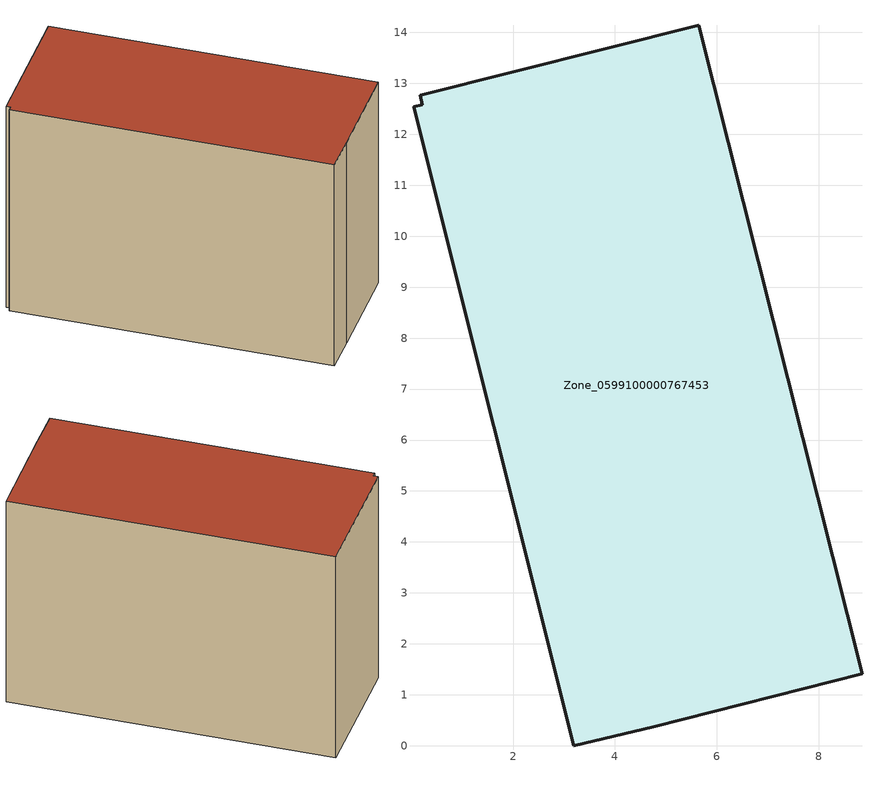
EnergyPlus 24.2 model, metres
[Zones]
Zone_0599100000767453
 floor ground (C_G): 3.2,0 0.05,12.54 0.22,12.58 0.17,12.77 5.64,14.14 8.85,1.41 4.76,0.37 z0
 wall outside (C_F): 4.76,0.37 8.85,1.41 5.64,14.14 0.17,12.77 0.22,12.58 0.05,12.54 3.2,0 4.76,0.37 z0:9.29
 roof outside (C_R): 5.64,14.14 0.17,12.77 0.22,12.58 0.05,12.54 3.2,0 4.76,0.37 8.85,1.41 z9.29
[BUILDING]
Pand.0599100000767453: North Axis=0; Terrain=City; Loads Convergence Tolerance Value=0.04; Temperature Convergence Tolerance Value=0.4; Solar Distribution=FullExterior; Maximum Number of Warmup Days=25; Minimum Number of Warmup Days=1
[Site:Location]
Rotterdam.The.Hague.AP_ZH_NLD Design_Conditions: Latitude=51.96; Longitude=4.45; Time Zone=1; Elevation=-4.5
[SITE:GROUNDTEMPERATURE:BUILDINGSURFACE]
18, 18, 18, 18, 18, 18, 18, 18, 18, 18, 18, 18
[MATERIAL] Thermal Absorptance=0.9; Solar Absorptance=0.7; Visible Absorptance=0.7
Name | Roughness | Thickness | Conductivity | Density | Specific Heat
G.TI.2006-2014 | MediumSmooth | 0.15 | 0.06 | 540 | 1210
F.TI.2006-2014 | Rough | 0.3 | 0.12 | 1920 | 840
R.TI.2006-2014 | MediumRough | 0.2 | 0.08 | 1500 | 1000
[CONSTRUCTION]
C_G: G.TI.2006-2014
C_F: F.TI.2006-2014
C_R: R.TI.2006-2014
[ZONE]
Zone_0599100000767453: Type=1; Multiplier=1; Ceiling Height=Autocalculate; Volume=Autocalculate; Floor Area=autocalculate; Part of Total Floor Area=Yes
[ZONEINFILTRATION:DESIGNFLOWRATE]
Infil_Zone_0599100000767453: Zone or ZoneList or Space or SpaceList=Zone_0599100000767453; Schedule=AlwaysOn; Design Flow Rate Calculation Method=Flow/Area; Flow Rate per Floor Area=0.0015; Constant Term Coefficient=1; Temperature Term Coefficient=0; Velocity Term Coefficient=0; Velocity Squared Term Coefficient=0
[HVACTEMPLATE:ZONE:IDEALLOADSAIRSYSTEM]
Zone_0599100000767453: Maximum Heating Supply Air Temperature=50; Minimum Cooling Supply Air Temperature=13; Maximum Heating Supply Air Humidity Ratio=0.0156; Minimum Cooling Supply Air Humidity Ratio=0.0077; Heating Limit=NoLimit; Cooling Limit=NoLimit; Dehumidification Control Type=ConstantSensibleHeatRatio; Cooling Sensible Heat Ratio=0.7; Dehumidification Setpoint=60; Humidification Control Type=None; Humidification Setpoint=30; Outdoor Air Method=None; Outdoor Air Flow Rate per Person=0.00944; Outdoor Air Flow Rate per Zone Floor Area=0; Outdoor Air Flow Rate per Zone=0; Demand Controlled Ventilation Type=None; Outdoor Air Economizer Type=NoEconomizer; Heat Recovery Type=None; Sensible Heat Recovery Effectiveness=0.7; Latent Heat Recovery Effectiveness=0.65
[ZONECONTROL:THERMOSTAT]
ThermostatControl_Zone_0599100000767453: Zone or ZoneList=Zone_0599100000767453; Control Type Schedule=DualSetpointControlType; Control 1=Thermostat_Zone_0599100000767453; Temperature Difference Between Cutout And Setpoint=0
[THERMOSTATSETPOINT:DUALSETPOINT]
Thermostat_Zone_0599100000767453: Heating Setpoint Temperature Schedule=HeatingSetpoint_Zone_0599100000767453; Cooling Setpoint Temperature Schedule=CoolingSetpoint_Zone_0599100000767453
[SCHEDULE:COMPACT]
HeatingSetpoint_Zone_0599100000767453: Through: 12/31, For: AllDays, Until: 24:00, 21
CoolingSetpoint_Zone_0599100000767453: Through: 12/31, For: AllDays, Until: 24:00, 24
DualSetpointControlType: Through: 12/31, For: AllDays, Until: 24:00, 4
AlwaysOn: Through: 12/31, For: AllDays, Until: 24:00, 1
